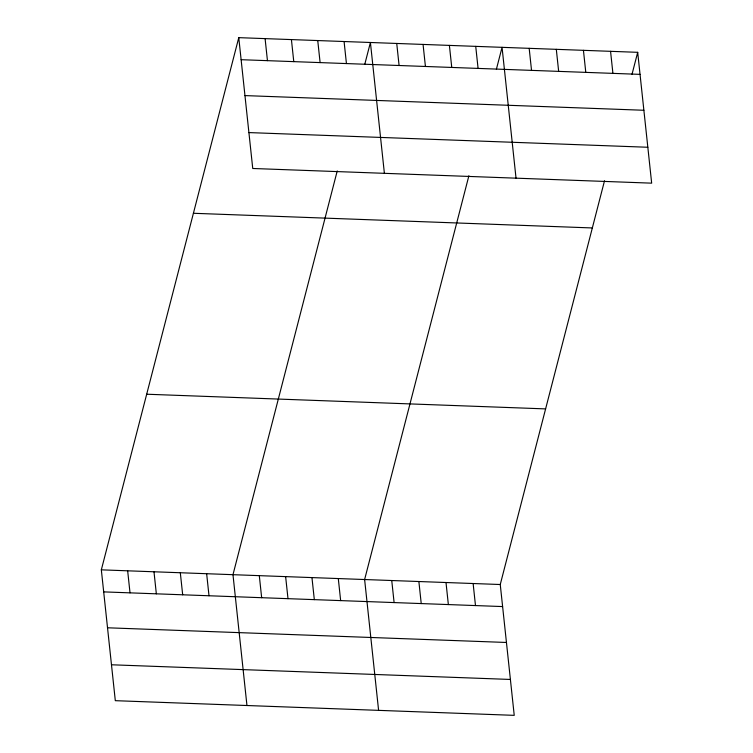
<?xml version="1.0" encoding="UTF-8"?>
<svg xmlns="http://www.w3.org/2000/svg" width="753" height="753" viewBox="0 0 753 753"><rect width="100%" height="100%" fill="white"/><g stroke="black" fill="none" stroke-linecap="round" stroke-linejoin="round"><path stroke-width="1.13" d="M604.527 180.748L500.256 584.516L514.233 715.35L115.313 700.676L101.335 569.842L238.767 37.65L637.687 52.324L651.665 183.158L252.744 168.484L238.767 37.65M337.24 170.922L232.978 574.69L246.956 705.514M364.744 64.447L370.41 42.497L384.388 173.322M468.893 175.76L364.621 579.528L378.599 710.361M496.387 69.285L502.053 47.335L516.031 178.169M632.021 74.283L637.687 52.324M241.12 59.694L640.041 74.368M244.96 95.593L643.881 110.267M248.914 132.584L647.834 147.259M193.408 213.278L592.338 227.952M146.684 394.224L545.605 408.898M101.335 569.842L500.256 584.516M103.688 591.886L502.609 606.57M107.528 627.786L506.449 642.469M111.472 664.777L510.402 679.451M610.561 51.326L612.914 73.37M583.434 50.329L585.787 72.373M556.307 49.331L558.66 71.375M529.18 48.333L531.533 70.377M475.727 46.366L478.08 68.41M449.39 45.396L451.753 67.441M423.064 44.427L425.426 66.48M473.129 583.519L475.482 605.572M396.737 43.458L399.09 65.511M446.002 582.521L448.355 604.574M418.875 581.523L421.228 603.577M344.083 41.528L346.436 63.572M391.748 580.525L394.101 602.569M317.747 40.558L320.11 62.603M291.42 39.589L293.774 61.633M338.295 578.558L340.648 600.612M265.094 38.619L267.447 60.664M311.958 577.589L314.321 599.642M285.632 576.629L287.994 598.673M259.305 575.659L261.658 597.703M206.651 573.72L209.005 595.764M180.315 572.751L182.678 594.795M153.988 571.781L156.342 593.825M127.662 570.812L130.015 592.856"/></g></svg>
